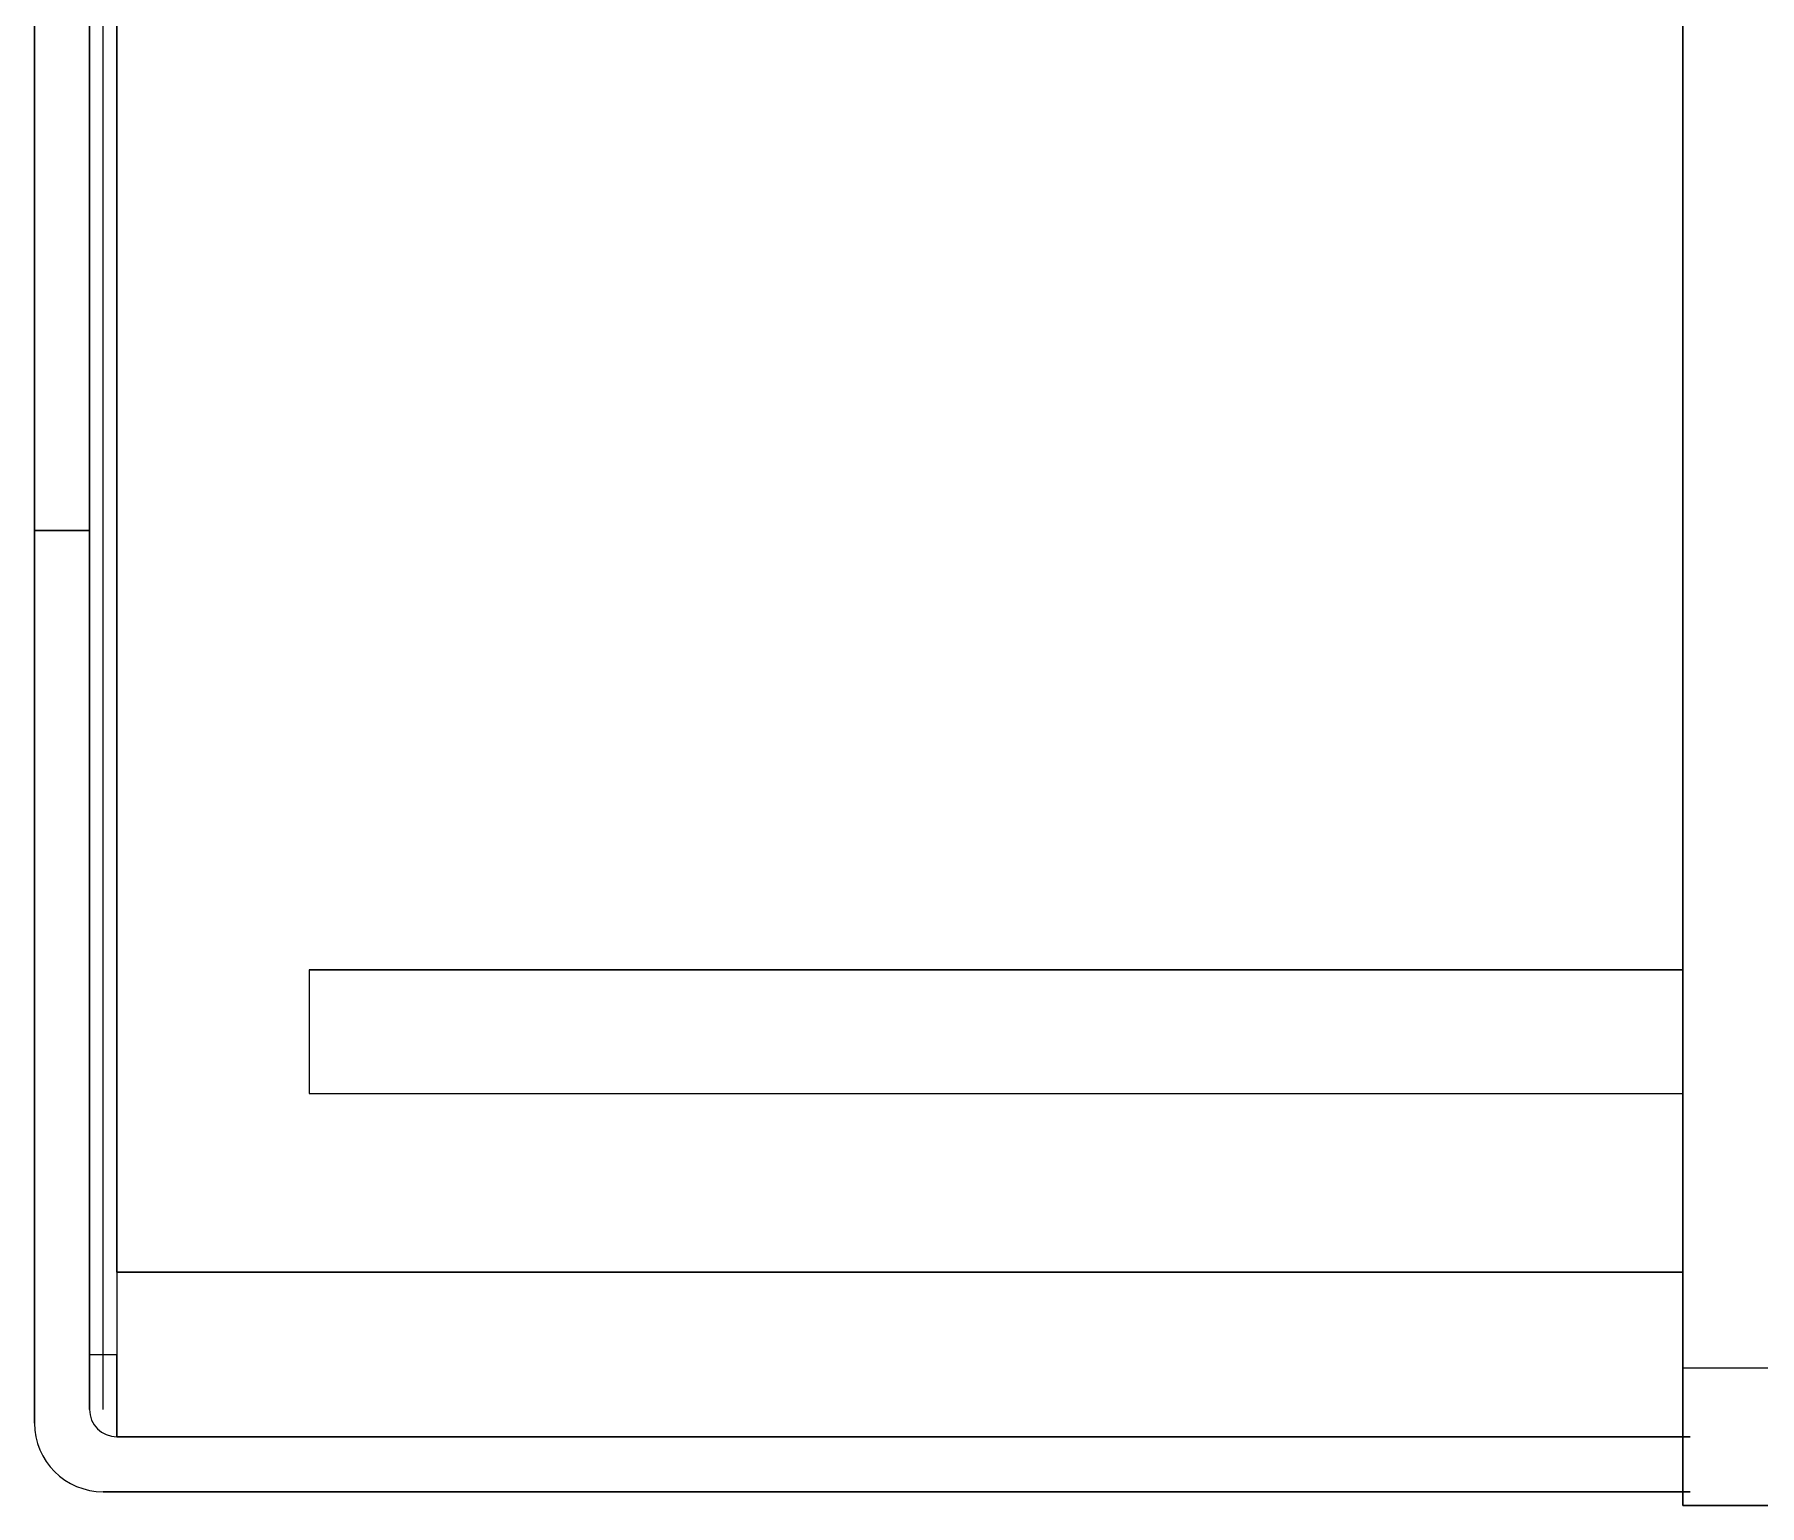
# Model space of a CAD drawing. Extents: x -181672 to 290600, y -29000 to 395522.
# Drawn here: x -5137.3 to -5011.7, y 39825 to 39932.1 of the extents above; entities that cross this region are included whole.
import ezdxf

# ---------------------------------------------------------------- set-up
doc = ezdxf.new("R2010")
doc.units = 0
doc.header["$LTSCALE"] = 10
doc.layers.add('XFM7P20PCW$0$G-IMPT', color=252, linetype='Continuous', lineweight=9)
doc.layers.add('XFM7P20PCW$0$M-EQPM', color=252, linetype='Continuous', lineweight=9)

# ---------------------------------------------------------------- blocks, each defined once
blk = doc.blocks.new('XFM7P20PCW$0$ui_PCW Pump Shockproof Base - PCW防震基座-Renew_dwg_OC500032 UC600021 12___TEÂù_uÂ_Z__ÅK311x186x6t_ipt-V12-剖面 73')
at = {"layer": 'XFM7P20PCW$0$G-IMPT'}
for p, q in [((129058.37, 25613.5), (129058.37, 25727.5)), ((129058.37, 25727.5), (129064.37, 25727.5)), ((129058.37, 25613.5), (129058.37, 25727.5)), ((129064.24, 25727.5), (129058.37, 25727.5)), ((129070.37, 25727.5), (129070.37, 25613.5)), ((129070.37, 25727.5), (129070.37, 25613.5)), ((129058.37, 25688.5), (129058.37, 25695.86)), ((129058.37, 25695.86), (129058.37, 25688.5)), ((129058.37, 25688.5), (129058.37, 25681.14)), ((129058.37, 25681.14), (129058.37, 25688.5)), ((129058.37, 25618.5), (129058.37, 25625.86)), ((129058.37, 25625.86), (129058.37, 25618.5)), ((129058.37, 25618.5), (129058.37, 25612.95)), ((129058.37, 25612.95), (129058.37, 25618.5))]:
    blk.add_line(p, q, dxfattribs=at)
blk = doc.blocks.new('XFM7P20PCW$0$ui_PCW Pump Shockproof Base - PCW防震基座-Renew_dwg_OC500032 UA300024 _ó_û125x9Tx6M__ä_ipt-1175002-剖面 73')
at = {"layer": 'XFM7P20PCW$0$G-IMPT'}
blk.add_line((132053.37, 25613.5), (132053.37, 25604.5), dxfattribs=at)
blk.add_line((132053.37, 25613.5), (132053.37, 25604.5), dxfattribs=at)
blk = doc.blocks.new('XFM7P20PCW$0$ui_PCW Pump Shockproof Base - PCW防震基座-Renew_dwg_OC500033 CE12___TZ__ÅK²Õ_ó-Âù_uÂ__k_iam-1175006-剖面 73')
blk.add_blockref('XFM7P20PCW$0$ui_PCW Pump Shockproof Base - PCW防震基座-Renew_dwg_OC500032 UC600021 12___TEÂù_uÂ_Z__ÅK311x186x6t_ipt-V12-剖面 73', (0, 0))
at = {"rotation": 180}
blk.add_blockref('XFM7P20PCW$0$ui_PCW Pump Shockproof Base - PCW防震基座-Renew_dwg_OC500032 UA300024 _ó_û125x9Tx6M__ä_ipt-1175002-剖面 73', (261106.74, 51218), dxfattribs=at)
blk = doc.blocks.new('XFM7P20PCW$0$ui_PCW Pump Shockproof Base - PCW防震基座-Renew_dwg_OC500032 UC600021 12___TEÂù_uÂ_Z__ÅK311x186x6t_ipt-V14-剖面 73')
at = {"layer": 'XFM7P20PCW$0$G-IMPT'}
for p, q in [((129058.37, 25613.5), (129058.37, 25727.5)), ((129064.37, 25727.5), (129058.37, 25727.5)), ((129058.37, 25727.5), (129058.37, 25613.5)), ((129058.37, 25727.5), (129058.37, 25613.5)), ((129070.37, 25727.5), (129058.37, 25727.5)), ((129070.37, 25613.5), (129070.37, 25727.5)), ((129070.37, 25727.5), (129297.37, 25727.5)), ((129070.37, 25613.5), (129070.37, 25727.5)), ((129297.37, 25727.5), (129070.37, 25727.5)), ((129058.37, 25688.5), (129058.37, 25695.86)), ((129058.37, 25695.86), (129058.37, 25688.5)), ((129058.37, 25688.5), (129058.37, 25681.14)), ((129058.37, 25681.14), (129058.37, 25688.5)), ((129058.37, 25618.5), (129058.37, 25625.86)), ((129058.37, 25625.86), (129058.37, 25618.5)), ((129058.37, 25618.5), (129058.37, 25612.95)), ((129058.37, 25612.95), (129058.37, 25618.5))]:
    blk.add_line(p, q, dxfattribs=at)
blk = doc.blocks.new('XFM7P20PCW$0$ui_PCW Pump Shockproof Base - PCW防震基座-Renew_dwg_OC500032 UA300024 _ó_û125x9Tx6M__ä_ipt-V15-剖面 73')
at = {"layer": 'XFM7P20PCW$0$G-IMPT'}
for p, q in [((129063.37, 25613.5), (129053.37, 25613.5)), ((129053.37, 25613.5), (129293.37, 25613.5)), ((129053.37, 25613.5), (129053.37, 25604.5)), ((129053.37, 25613.5), (129053.37, 25604.5)), ((129303.37, 25613.5), (129063.37, 25613.5)), ((129063.37, 25604.5), (129063.37, 25613.5))]:
    blk.add_line(p, q, dxfattribs=at)
blk = doc.blocks.new('XFM7P20PCW$0$ui_PCW Pump Shockproof Base - PCW防震基座-Renew_dwg_OC500032 UC600023 12___TCE_T__ÅK__É_j_100x100x9t_ipt-1175003-剖面 73')
at = {"layer": 'XFM7P20PCW$0$G-IMPT'}
for p, q in [((129092.37, 25713.5), (129083.37, 25713.5)), ((129083.37, 25713.5), (129083.37, 25613.5)), ((129083.37, 25713.5), (129083.37, 25613.5)), ((129092.37, 25613.5), (129092.37, 25713.5)), ((129092.37, 25713.5), (129092.37, 25613.5)), ((129083.37, 25613.5), (129092.37, 25613.5)), ((129083.37, 25613.5), (129092.37, 25613.5))]:
    blk.add_line(p, q, dxfattribs=at)
blk = doc.blocks.new('XFM7P20PCW$0$ui_PCW Pump Shockproof Base - _D_PCW Pump Shockproof Base_3000Lx1500Wx300H-1175038-剖面 73')
at = {"layer": 'XFM7P20PCW$0$G-IMPT'}
for p, q in [((129367.37, 25733.5), (129302.37, 25733.5)), ((129302.37, 25733.5), (129367.37, 25733.5)), ((129303.37, 25733.5), (130669.59, 25733.5)), ((130669.59, 25733.5), (129303.37, 25733.5)), ((129303.37, 25733.5), (130669.59, 25733.5)), ((130669.59, 25733.5), (129303.37, 25733.5)), ((129303.37, 25733.5), (130669.59, 25733.5)), ((129367.37, 25733.5), (129367.37, 25729.5)), ((129367.37, 25729.5), (129367.37, 25733.5)), ((129367.37, 25729.5), (129303.37, 25729.5)), ((129303.37, 25729.5), (129367.37, 25729.5)), ((129297.37, 25613.5), (129297.37, 25728.5)), ((129297.37, 25728.5), (129297.37, 25613.5)), ((129303.37, 25728.5), (130669.59, 25728.5)), ((129301.37, 25727.5), (129301.37, 25613.5)), ((129301.37, 25613.5), (129301.37, 25727.5)), ((129297.37, 25688.5), (129297.37, 25695.86)), ((129297.37, 25695.86), (129297.37, 25688.5)), ((129297.37, 25688.5), (129297.37, 25695.86)), ((129297.37, 25695.86), (129297.37, 25688.5)), ((129301.37, 25688.5), (129301.37, 25695.86)), ((129301.37, 25695.86), (129301.37, 25688.5)), ((129301.37, 25688.5), (129301.37, 25695.86)), ((129301.37, 25695.86), (129301.37, 25688.5)), ((129297.37, 25688.5), (129297.37, 25681.14)), ((129297.37, 25681.14), (129297.37, 25688.5)), ((129297.37, 25688.5), (129297.37, 25681.14)), ((129297.37, 25681.14), (129297.37, 25688.5)), ((129301.37, 25688.5), (129301.37, 25681.14)), ((129301.37, 25681.14), (129301.37, 25688.5)), ((129301.37, 25688.5), (129301.37, 25681.14)), ((129301.37, 25681.14), (129301.37, 25688.5)), ((129297.37, 25618.5), (129297.37, 25625.86)), ((129297.37, 25625.86), (129297.37, 25618.5)), ((129297.37, 25618.5), (129297.37, 25625.86)), ((129297.37, 25625.86), (129297.37, 25618.5)), ((129301.37, 25618.5), (129301.37, 25625.86)), ((129301.37, 25625.86), (129301.37, 25618.5)), ((129301.37, 25618.5), (129301.37, 25625.86)), ((129301.37, 25625.86), (129301.37, 25618.5)), ((129297.37, 25618.5), (129297.37, 25612.95)), ((129297.37, 25612.95), (129297.37, 25618.5)), ((129297.37, 25618.5), (129297.37, 25612.95)), ((129297.37, 25612.95), (129297.37, 25618.5)), ((129301.37, 25618.5), (129301.37, 25612.95)), ((129301.37, 25612.95), (129301.37, 25618.5)), ((129301.37, 25618.5), (129301.37, 25612.95)), ((129301.37, 25612.95), (129301.37, 25618.5))]:
    blk.add_line(p, q, dxfattribs=at)
for centre, radius in [((129302.37, 25728.5), 5), ((129302.37, 25728.5), 5), ((129303.37, 25727.5), 2), ((129303.37, 25727.5), 2)]:
    blk.add_arc(centre, radius, 90, 180, dxfattribs=at)
at = {"layer": 'XFM7P20PCW$0$M-EQPM'}
for p, q in [((129307.37, 25729.5), (129307.37, 25727.5)), ((129313.37, 25729.5), (129309.12, 25729.5)), ((129309.12, 25729.5), (129313.37, 25729.5)), ((129540.37, 25729.5), (129313.37, 25729.5)), ((129313.37, 25729.5), (129540.37, 25729.5))]:
    blk.add_line(p, q, dxfattribs=at)
for name in ['XFM7P20PCW$0$ui_PCW Pump Shockproof Base - PCW防震基座-Renew_dwg_OC500033 CE12___TZ__ÅK²Õ_ó-Âù_uÂ__k_iam-1175006-剖面 73', 'XFM7P20PCW$0$ui_PCW Pump Shockproof Base - PCW防震基座-Renew_dwg_OC500032 UC600021 12___TEÂù_uÂ_Z__ÅK311x186x6t_ipt-V14-剖面 73', 'XFM7P20PCW$0$ui_PCW Pump Shockproof Base - PCW防震基座-Renew_dwg_OC500032 UC600023 12___TCE_T__ÅK__É_j_100x100x9t_ipt-1175003-剖面 73', 'XFM7P20PCW$0$ui_PCW Pump Shockproof Base - PCW防震基座-Renew_dwg_OC500032 UA300024 _ó_û125x9Tx6M__ä_ipt-V15-剖面 73']:
    blk.add_blockref(name, (243, 0))
blk = doc.blocks.new('XFM7P20PCW')
at = {"layer": 'XFM7P20PCW$0$M-EQPM', "rotation": 90}
blk.add_blockref('XFM7P20PCW$0$ui_PCW Pump Shockproof Base - _D_PCW Pump Shockproof Base_3000Lx1500Wx300H-1175038-剖面 73', (20596.18937, -89471.3504), dxfattribs=at)

msp = doc.modelspace()

# ---------------------------------------------------------------- block references
msp.add_blockref('XFM7P20PCW', (0, 0))

doc.saveas('drawing.dxf')
